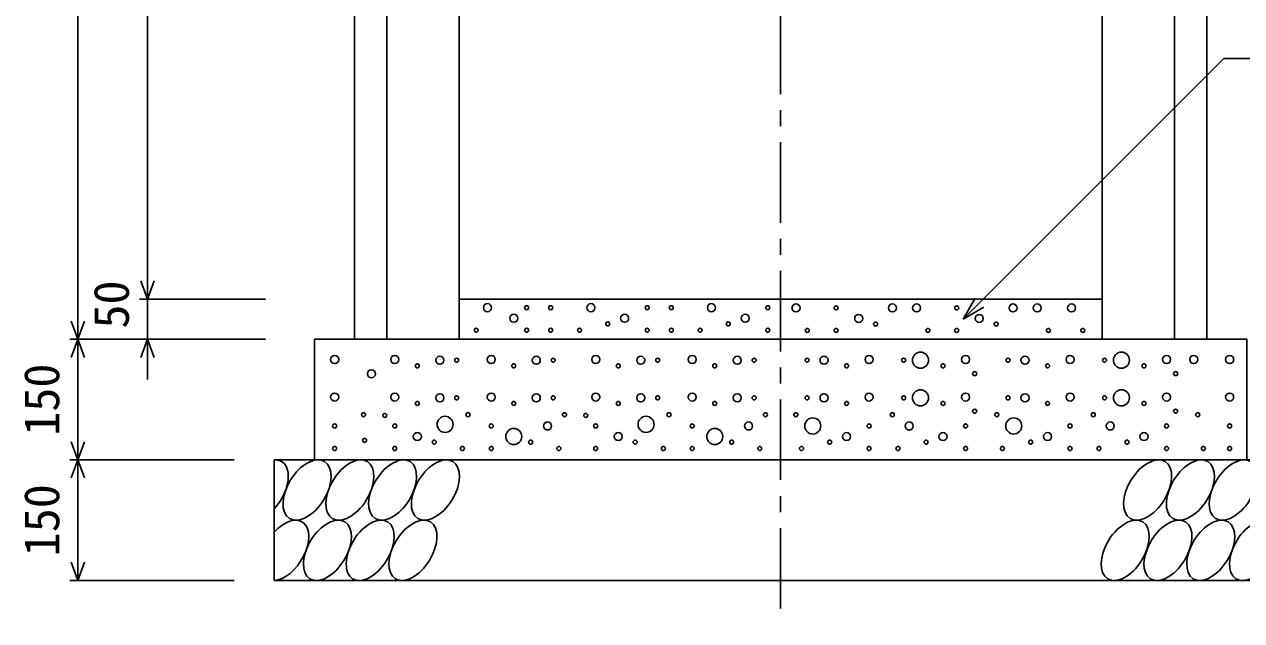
# Model space of a CAD drawing. Units: millimetres, scale not verified. Extents: x -16800 to 16800, y -5940 to 5940.
# Drawn here: x 6259 to 7773, y 1930 to 2671 of the extents above; entities that cross this region are included whole.
import ezdxf
from ezdxf.enums import TextEntityAlignment as Align

# ---------------------------------------------------------------- set-up
doc = ezdxf.new("R2010")
doc.units = ezdxf.units.MM
doc.header["$LTSCALE"] = 20
doc.linetypes.add('CHAIN1', pattern=[8, 5, -1, 1, -1])
for name, color, linetype, lineweight in [('0-0_DIM', 7, 'Continuous', 25), ('0-2_HATCH', 6, 'Continuous', 25), ('0-5_OUTLINE', 3, 'Continuous', 25)]:
    doc.layers.add(name, color=color, linetype=linetype, lineweight=lineweight)
doc.styles.add('ＭＳ ゴシック', font='')
doc.styles.get('ＭＳ ゴシック').set_extended_font_data('MS Gothic')

msp = doc.modelspace()

# ---------------------------------------------------------------- linework, layer by layer
at = {"layer": '0-0_DIM', "linetype": 'CHAIN1'}
msp.add_line((7200, 3324.66), (7200, 1929.66), dxfattribs=at)
at = {"layer": '0-0_DIM'}
for p, q in [((6325.8, 3289.66), (6325.8, 2279.66)), ((6412.46, 2329.66), (6412.46, 3129.66)), ((7426.92, 2304.66), (7751.38, 2629.13)), ((7751.38, 2629.13), (8485.74, 2629.13)), ((6402.46, 2329.66), (6559.13, 2329.66)), ((6412.46, 2329.66), (6412.46, 2279.66)), ((7426.92, 2304.66), (7441.92, 2330.64)), ((7426.92, 2304.66), (7452.9, 2319.66)), ((6315.8, 2279.66), (6559.13, 2279.66)), ((6325.8, 2129.66), (6325.8, 2279.66)), ((6412.46, 2229.66), (6412.46, 2279.66)), ((6315.8, 2129.66), (6520, 2129.66)), ((6325.8, 2129.66), (6325.8, 1979.66)), ((6315.8, 1979.66), (6520, 1979.66))]:
    msp.add_line(p, q, dxfattribs=at)
for points in [[(6420.67, 2352.21), (6412.46, 2329.66), (6404.26, 2352.21)], [(6334.01, 2302.21), (6325.8, 2279.66), (6317.59, 2302.21)], [(6334.01, 2257.11), (6325.8, 2279.66), (6317.59, 2257.11)], [(6420.67, 2257.11), (6412.46, 2279.66), (6404.26, 2257.11)], [(6334.01, 2152.21), (6325.8, 2129.66), (6317.59, 2152.21)], [(6334.01, 2107.11), (6325.8, 2129.66), (6317.59, 2107.11)], [(6334.01, 2002.21), (6325.8, 1979.66), (6317.59, 2002.21)]]:
    msp.add_lwpolyline(points, dxfattribs=at)
at = {"layer": '0-2_HATCH'}
for centre, radius in [((6835.3, 2318.97), 5), ((6883.97, 2318.97), 2.5), ((6913.97, 2318.97), 2.5), ((6963.88, 2318.97), 5), ((7033.97, 2318.97), 2.5), ((7063.97, 2318.97), 2.5), ((7113.88, 2318.97), 5), ((7183.97, 2318.97), 2.5), ((7219.13, 2318.69), 5), ((7269.04, 2318.69), 2.5), ((7339.13, 2318.69), 5), ((7369.13, 2318.69), 5), ((7419.04, 2318.69), 2.5), ((7489.13, 2318.69), 5), ((7519.13, 2318.69), 5), ((7561.87, 2318.69), 5), ((6868.08, 2305.84), 5), ((7005.93, 2305.84), 5), ((7155.93, 2305.84), 5), ((7297.08, 2305.56), 5), ((7447.08, 2305.56), 5), ((6821.28, 2290.96), 2.5), ((6883.97, 2290.96), 2.5), ((6913.97, 2290.96), 2.5), ((6949.86, 2290.96), 2.5), ((6984.9, 2298.84), 2.5), ((7033.97, 2290.96), 2.5), ((7063.97, 2290.96), 2.5), ((7099.86, 2290.96), 2.5), ((7134.9, 2298.84), 2.5), ((7183.97, 2290.96), 2.5), ((7233.15, 2290.68), 2.5), ((7269.04, 2290.68), 2.5), ((7318.11, 2298.55), 2.5), ((7383.15, 2290.68), 2.5), ((7419.04, 2290.68), 2.5), ((7468.11, 2298.55), 2.5), ((7533.15, 2290.68), 2.5), ((7575.89, 2290.68), 2.5), ((6645.17, 2254.51), 5), ((6719.97, 2254.51), 5), ((6776.04, 2253.64), 5), ((6839.97, 2254.51), 5), ((6896.04, 2253.64), 5), ((6969.97, 2254.51), 5), ((7026.04, 2253.64), 5), ((7089.97, 2254.51), 5), ((7146.04, 2253.64), 5), ((7253.96, 2253.64), 5), ((7310.03, 2254.51), 5), ((7373.96, 2253.64), 10), ((7430.03, 2254.51), 5), ((7503.96, 2253.64), 5), ((7560.03, 2254.51), 5), ((7623.96, 2253.64), 10), ((7680.03, 2254.51), 5), ((7713.9, 2254.51), 5), ((7758.55, 2254.51), 5), ((6690.94, 2236.74), 5), ((6748.01, 2246.64), 2.5), ((6797.07, 2253.64), 2.5), ((6868.01, 2246.64), 2.5), ((6917.07, 2253.64), 2.5), ((6998.01, 2246.64), 2.5), ((7047.07, 2253.64), 2.5), ((7118.01, 2246.64), 2.5), ((7167.07, 2253.64), 2.5), ((7232.93, 2253.64), 2.5), ((7281.99, 2246.64), 2.5), ((7352.93, 2253.64), 2.5), ((7401.99, 2246.64), 2.5), ((7482.93, 2253.64), 2.5), ((7531.99, 2246.64), 2.5), ((7602.93, 2253.64), 2.5), ((7651.99, 2246.64), 2.5), ((7441.37, 2236.95), 2.5), ((7691.37, 2236.95), 2.5), ((6645.17, 2207.71), 5), ((6719.97, 2207.71), 5), ((6776.04, 2206.84), 5), ((6839.97, 2207.71), 5), ((6896.04, 2206.84), 5), ((6969.97, 2207.71), 5), ((7026.04, 2206.84), 5), ((7089.97, 2207.71), 5), ((7146.04, 2206.84), 5), ((7253.96, 2206.84), 5), ((7310.03, 2207.71), 5), ((7373.96, 2206.84), 10), ((7430.03, 2207.71), 5), ((7503.96, 2206.84), 5), ((7560.03, 2207.71), 5), ((7623.96, 2206.84), 10), ((7680.03, 2207.71), 5), ((7758.55, 2207.71), 5), ((6748.01, 2199.84), 2.5), ((6797.07, 2206.84), 2.5), ((6868.01, 2199.84), 2.5), ((6917.07, 2206.84), 2.5), ((6998.01, 2199.84), 2.5), ((7047.07, 2206.84), 2.5), ((7118.01, 2199.84), 2.5), ((7167.07, 2206.84), 2.5), ((7232.93, 2206.84), 2.5), ((7281.99, 2199.84), 2.5), ((7352.93, 2206.84), 2.5), ((7401.99, 2199.84), 2.5), ((7482.93, 2206.84), 2.5), ((7531.99, 2199.84), 2.5), ((7602.93, 2206.84), 2.5), ((7651.99, 2199.84), 2.5), ((6681.09, 2185.83), 2.5), ((6707.55, 2184.92), 2.5), ((6782.58, 2173.83), 10), ((6811.09, 2185.83), 2.5), ((6931.09, 2185.83), 2.5), ((6957.55, 2184.92), 2.5), ((7032.58, 2173.83), 10), ((7061.09, 2185.83), 2.5), ((7181.09, 2185.83), 2.5), ((7218.91, 2185.83), 2.5), ((7239.94, 2171.82), 10), ((7338.91, 2185.83), 2.5), ((7441.37, 2190.15), 2.5), ((7468.91, 2185.83), 2.5), ((7489.94, 2171.82), 10), ((7588.91, 2185.83), 2.5), ((7691.37, 2190.15), 2.5), ((7718.91, 2185.83), 2.5), ((6645.17, 2171.82), 2.5), ((6719.97, 2171.82), 2.5), ((6839.97, 2171.82), 2.5), ((6868.01, 2158.69), 10), ((6910.06, 2171.82), 5), ((6969.97, 2171.82), 2.5), ((7089.97, 2171.82), 2.5), ((7118.01, 2158.69), 10), ((7160.06, 2171.82), 5), ((7310.03, 2171.82), 2.5), ((7359.94, 2171.82), 5), ((7430.03, 2171.82), 2.5), ((7560.03, 2171.82), 2.5), ((7609.94, 2171.82), 5), ((7680.03, 2171.82), 2.5), ((7758.55, 2171.82), 2.5), ((6682.36, 2153.88), 2.5), ((6748.01, 2158.69), 5), ((6769.03, 2151.69), 2.5), ((6889.03, 2151.69), 2.5), ((6998.01, 2158.69), 5), ((7019.03, 2151.69), 2.5), ((7139.03, 2151.69), 2.5), ((7260.97, 2151.69), 2.5), ((7281.99, 2158.69), 5), ((7380.97, 2151.69), 2.5), ((7401.99, 2158.69), 5), ((7510.97, 2151.69), 2.5), ((7531.99, 2158.69), 5), ((7630.97, 2151.69), 2.5), ((7651.99, 2158.69), 5), ((6645.17, 2143.81), 2.5), ((6719.97, 2143.81), 2.5), ((6804.08, 2143.81), 2.5), ((6839.97, 2143.81), 2.5), ((6924.08, 2143.81), 2.5), ((6969.97, 2143.81), 2.5), ((7054.08, 2143.81), 2.5), ((7089.97, 2143.81), 2.5), ((7174.08, 2143.81), 2.5), ((7225.92, 2143.81), 2.5), ((7310.03, 2143.81), 2.5), ((7345.92, 2143.81), 2.5), ((7430.03, 2143.81), 2.5), ((7475.92, 2143.81), 2.5), ((7560.03, 2143.81), 2.5), ((7595.92, 2143.81), 2.5), ((7680.03, 2143.81), 2.5), ((7725.92, 2143.81), 2.5), ((7758.55, 2143.81), 2.5)]:
    msp.add_circle(centre, radius, dxfattribs=at)
for centre, start_param, end_param in [((6557.64, 2092.14), 4.385593, 6.6745444), ((6582.96, 2017.15), 3.5111464, 7.548991)]:
    msp.add_ellipse(centre, major_axis=(21.81, 35.31), ratio=0.5792, start_param=start_param, end_param=end_param, dxfattribs=at)
for centre in [(6610.84, 2092.14), (6664.05, 2092.14), (6717.26, 2092.14), (6770.47, 2092.14), (7656.51, 2092.14), (7709.72, 2092.14), (7762.93, 2092.14), (6636.16, 2017.15), (6689.37, 2017.15), (6742.58, 2017.15), (7628.63, 2017.15), (7681.84, 2017.15), (7735.04, 2017.15), (7788.25, 2017.15)]:
    msp.add_ellipse(centre, major_axis=(21.81, 35.31), ratio=0.5792, dxfattribs=at)
at = {"layer": '0-5_OUTLINE'}
for p, q in [((6670, 3256.66), (6670, 2279.66)), ((7730, 3256.66), (7730, 2279.66)), ((6710, 3029.66), (6710, 2279.66)), ((7690, 3029.66), (7690, 2279.66)), ((6800, 2929.66), (6800, 2279.66)), ((7600, 2929.66), (7600, 2279.66)), ((6800, 2329.66), (7600, 2329.66)), ((6620, 2279.66), (6620, 2129.66)), ((6670, 2279.66), (6800, 2279.66)), ((7730, 2279.66), (7600, 2279.66)), ((6570, 2129.66), (6570, 1979.66)), ((6570, 2129.66), (7830, 2129.66)), ((6570, 1979.66), (7830, 1979.66))]:
    msp.add_line(p, q, dxfattribs=at)
msp.add_lwpolyline([(6620, 2279.66), (7780, 2279.66), (7780, 2129.66)], dxfattribs=at)

# ---------------------------------------------------------------- texts
at = {"layer": '0-0_DIM', "style": 'ＭＳ ゴシック'}
for s, p in [('50', (6402.46, 2292.99)), ('150', (6315.8, 2159.66)), ('150', (6315.8, 2009.66))]:
    msp.add_text(s, height=43.99, rotation=90, dxfattribs=at).set_placement(p, align=Align.BOTTOM_LEFT)

doc.saveas('drawing.dxf')
